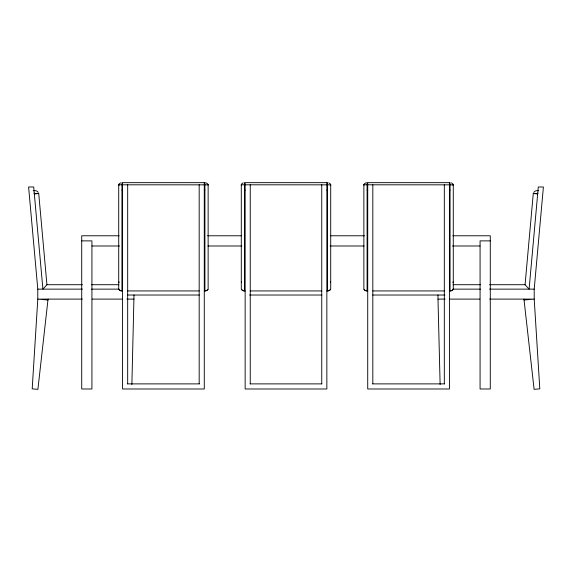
<?xml version="1.0" encoding="UTF-8"?>
<svg xmlns="http://www.w3.org/2000/svg" width="572" height="572" viewBox="0 0 572 572"><rect width="100%" height="100%" fill="white"/><g stroke="black" fill="none" stroke-linecap="round" stroke-linejoin="round"><path stroke-width="0.86" d="M537.93 193.064A3.682 3.596 -84.9 0 0 537.773 193.436L537.666 193.922L533.276 193.529L525.067 284.713L529.1 289.132L538.295 186.987L543.4 186.987L534.205 289.132L534.205 299.106L539.804 388.846L534.105 389.346L523.952 299.106M131.875 384.541L134.012 294.952M34.07 193.064A3.682 3.596 84.9 0 1 34.227 193.436L34.334 193.922L38.724 193.529L46.933 284.713L42.9 289.132L33.705 186.987L28.6 186.987L37.795 289.132L37.795 299.106L32.196 388.846L37.895 389.346L48.048 299.106M118.719 282.525L119.098 281.946A3.432 3.396 0 0 0 118.826 282.325M204.283 290.933L206.656 290.583L208.137 289.132L208.137 184.477M241.291 282.525L241.398 282.325A3.432 3.396 0 0 1 241.67 281.939L241.398 282.325M326.855 290.933L329.222 290.583L330.709 289.132L330.709 184.477M533.733 192.314L535.235 190.998L536.893 190.655M119.098 183.891L120.642 182.833M241.67 183.891L243.214 182.833M364.242 183.891L366.244 182.711M118.719 184.935L119.098 184.685L118.719 184.842M241.291 184.935L241.67 184.685L241.291 184.842M363.863 184.935L364.242 184.685L363.863 184.842M241.291 185.257L241.398 185.199A3.439 1.058 0 0 1 241.67 185.078M449.428 290.933L451.794 290.583L453.281 289.132L453.281 184.477M33.212 190.741L34.284 190.648M35.106 190.655L36.765 190.998L38.267 192.314M34.327 193.715L38.724 193.322M524.031 299.993L534.205 299.106L489.661 299.106M119.098 184.799L208.137 184.842M241.67 184.799L330.709 184.842M364.242 184.799L453.281 184.842M118.719 184.477L118.719 289.132L120.206 290.583L122.572 290.933M241.291 184.477L241.291 289.132L242.778 290.583L245.145 290.933M363.863 184.477L363.863 289.132L365.344 290.583L367.717 290.933M121.95 190.104L122.572 190.104M204.283 190.104L204.905 190.104M244.523 190.104L245.145 190.104M326.855 190.104L327.477 190.104M367.095 190.104L367.717 190.104M449.428 190.104L450.05 190.104M119.183 235.778L81.717 235.778L81.717 388.989L91.928 388.989L91.928 240.883L81.717 240.883M207.5 235.778L241.398 235.778M330.602 235.778L364.5 235.778M452.817 235.778L490.283 235.778L490.283 388.989L480.072 388.989L480.072 240.883L490.283 240.883M91.928 245.989L119.591 245.989M207.922 245.989L241.834 245.989M330.166 245.989L364.078 245.989M452.409 245.989L480.072 245.989M46.933 284.713L82.482 284.713M91.37 284.713L118.919 284.713M453.081 284.713L480.63 284.713M489.518 284.713L525.067 284.713M37.795 289.132L82.425 289.132M91.534 289.132L118.947 289.132M453.053 289.132L480.466 289.132M489.575 289.132L534.205 289.132M127.678 290.933L199.178 290.933M250.25 290.933L321.75 290.933M372.822 290.933L444.322 290.933M127.542 295.023L199.313 295.023M249.607 295.023L321.886 295.023M372.687 295.023L444.966 295.023M82.339 299.106L37.795 299.106L47.969 299.993M92.142 299.106L122.429 299.106M126.884 299.106L134.012 299.106M437.988 294.952L437.988 299.106L445.116 299.106M449.571 299.106L479.858 299.106M127.542 383.883L199.313 383.883M250.114 383.883L321.886 383.883M372.687 383.883L444.458 383.883M537.716 190.648L538.788 190.741M533.276 193.322L537.673 193.715M205.756 182.711L207.758 183.891M451.358 182.833L452.902 183.891M328.786 182.833L330.33 183.891M330.709 185.257L330.602 185.199A3.439 1.058 0 0 0 330.33 185.078M453.281 184.935L452.902 184.799M330.709 184.935L330.33 184.799M208.137 184.935L207.758 184.799M330.602 282.325L330.33 281.946A3.432 3.396 0 0 1 330.602 282.325L330.709 282.525M453.281 282.525L452.902 281.946A3.432 3.396 0 0 1 453.174 282.325M437.988 299.106L440.125 384.541M450.05 182.661L450.05 290.933M444.322 184.706L444.322 383.883M372.822 184.706L372.822 383.883M367.095 182.661L367.095 290.933M327.477 182.661L327.477 290.933M321.75 184.706L321.75 383.883M250.25 184.706L250.25 383.883M244.523 182.661L244.523 290.933M204.905 182.661L204.905 290.933M199.178 184.706L199.178 383.883M127.678 184.706L127.678 383.883M121.95 182.661L121.95 290.933M330.602 289.332A3.432 3.396 0 0 1 327.856 290.941M244.144 290.941A3.432 3.396 0 0 1 241.398 289.332M208.036 289.332A3.432 3.396 0 0 1 205.284 290.941M121.571 290.941A3.432 3.396 0 0 1 118.826 289.332M118.819 185.199A3.439 1.058 0 0 1 119.098 185.078M453.174 289.332A3.432 3.396 0 0 1 450.429 290.941M452.902 185.078A3.439 1.058 0 0 1 453.181 185.199M366.716 290.941A3.432 3.396 0 0 1 363.964 289.332M204.283 182.661L122.572 182.661L122.572 388.989L204.283 388.989L204.283 182.661M326.855 182.661L245.145 182.661L245.145 388.989L326.855 388.989L326.855 182.661M449.428 182.661L367.717 182.661L367.717 388.989L449.428 388.989L449.428 182.661"/></g></svg>
